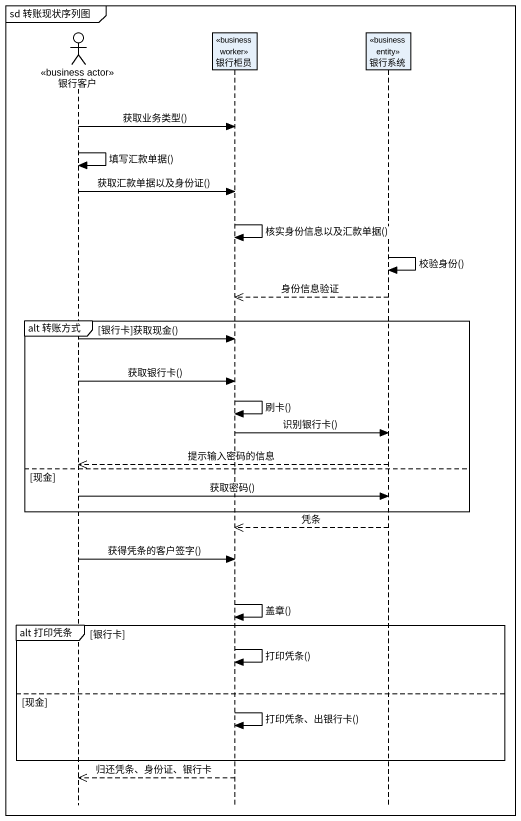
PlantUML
@startuml
mainframe sd 转账现状序列图
hide footbox
actor 银行客户 <<business actor>>
participant 银行柜员 <<business worker>>
participant 银行系统 <<business entity>>

银行客户 -> 银行柜员 : 获取业务类型()
银行客户 -> 银行客户 : 填写汇款单据()
银行客户 -> 银行柜员 : 获取汇款单据以及身份证()
银行柜员 -> 银行柜员 : 核实身份信息以及汇款单据()
银行系统 -> 银行系统 : 校验身份()
银行系统 -->> 银行柜员 : 身份信息验证
group alt 转账方式 [银行卡]
  银行客户 -> 银行柜员 : 获取现金()
  银行客户 -> 银行柜员 : 获取银行卡()
  银行柜员 -> 银行柜员 : 刷卡()
  银行柜员 -> 银行系统 : 识别银行卡()
  银行系统 -->> 银行客户 : 提示输入密码的信息
else 现金
  银行客户 -> 银行系统 : 获取密码()
end
银行系统 -->> 银行柜员 : 凭条
银行客户 -> 银行柜员 : 获得凭条的客户签字()
银行柜员 -> 银行柜员 : 盖章()
group alt 打印凭条 [银行卡]
  银行柜员 -> 银行柜员 : 打印凭条()
else 现金
  银行柜员 -> 银行柜员 : 打印凭条、出银行卡()
end
银行柜员 -->> 银行客户 : 归还凭条、身份证、银行卡
@enduml
